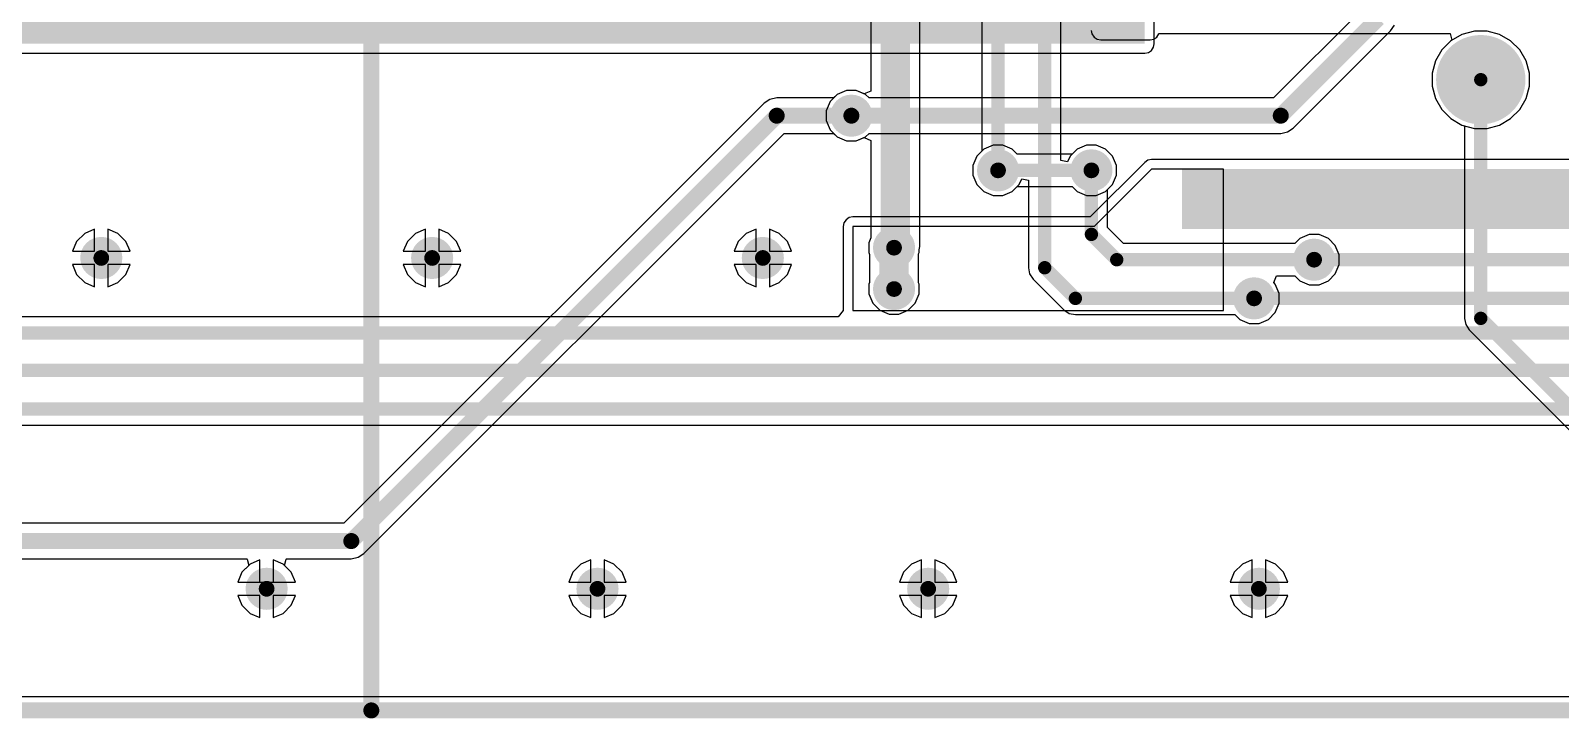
# Model space of a CAD drawing. Header units: millimetres. Extents: x -48 to 200, y -49 to 27.
# Drawn here: x 1.677 to 2.825, y -0.075 to 0.441 of the extents above; entities that cross this region are included whole.
import ezdxf

# ---------------------------------------------------------------- set-up
doc = ezdxf.new("R2010")
doc.units = ezdxf.units.MM
doc.header["$MEASUREMENT"] = 0
for name, color, linetype in [('BottomLayer', 5, 'Continuous'), ('BottomSolder', 6, 'Continuous'), ('Mechanical1', 6, 'Continuous'), ('Mechanical2', 216, 'Continuous'), ('MultiLayer', 9, 'Continuous'), ('PadHoleLayer', 156, 'Continuous'), ('TopLayer', 1, 'Continuous'), ('TopSolder', 216, 'Continuous'), ('ViaHoleLayer', 16, 'Continuous')]:
    doc.layers.add(name, color=color, linetype=linetype)

# ---------------------------------------------------------------- blocks, each defined once
blk = doc.blocks.new('HDR_1_9_F______R_A_B_18')
at = {"layer": 'BottomLayer'}
blk.add_hatch(color=5, dxfattribs=at).paths.add_polyline_path([(-0.0295, 0.0295), (0.0295, 0.0295), (0.0295, -0.0295), (-0.0295, -0.0295)])
h = blk.add_hatch(color=5, dxfattribs=at)
edge = h.paths.add_edge_path()
edge.add_arc((0.1, 0), 0.0295, 0, 360)
h = blk.add_hatch(color=5, dxfattribs=at)
edge = h.paths.add_edge_path()
edge.add_arc((0.2, 0), 0.0295, 0, 360)
h = blk.add_hatch(color=5, dxfattribs=at)
edge = h.paths.add_edge_path()
edge.add_arc((0.3, 0), 0.0295, 0, 360)
h = blk.add_hatch(color=5, dxfattribs=at)
edge = h.paths.add_edge_path()
edge.add_arc((0.4, 0), 0.0295, 0, 360)
h = blk.add_hatch(color=5, dxfattribs=at)
edge = h.paths.add_edge_path()
edge.add_arc((0.5, 0), 0.0295, 0, 360)
h = blk.add_hatch(color=5, dxfattribs=at)
edge = h.paths.add_edge_path()
edge.add_arc((0.6, 0), 0.0295, 0, 360)
h = blk.add_hatch(color=5, dxfattribs=at)
edge = h.paths.add_edge_path()
edge.add_arc((0.7, 0), 0.0295, 0, 360)
h = blk.add_hatch(color=5, dxfattribs=at)
edge = h.paths.add_edge_path()
edge.add_arc((0.8, 0), 0.0295, 0, 360)
at = {"layer": 'BottomSolder'}
blk.add_hatch(color=6, dxfattribs=at).paths.add_polyline_path([(-0.0335, 0.0335), (0.0335, 0.0335), (0.0335, -0.0335), (-0.0335, -0.0335)])
h = blk.add_hatch(color=6, dxfattribs=at)
edge = h.paths.add_edge_path()
edge.add_arc((0.1, 0), 0.0335, 0, 360)
h = blk.add_hatch(color=6, dxfattribs=at)
edge = h.paths.add_edge_path()
edge.add_arc((0.2, 0), 0.0335, 0, 360)
h = blk.add_hatch(color=6, dxfattribs=at)
edge = h.paths.add_edge_path()
edge.add_arc((0.3, 0), 0.0335, 0, 360)
h = blk.add_hatch(color=6, dxfattribs=at)
edge = h.paths.add_edge_path()
edge.add_arc((0.4, 0), 0.0335, 0, 360)
h = blk.add_hatch(color=6, dxfattribs=at)
edge = h.paths.add_edge_path()
edge.add_arc((0.5, 0), 0.0335, 0, 360)
h = blk.add_hatch(color=6, dxfattribs=at)
edge = h.paths.add_edge_path()
edge.add_arc((0.6, 0), 0.0335, 0, 360)
h = blk.add_hatch(color=6, dxfattribs=at)
edge = h.paths.add_edge_path()
edge.add_arc((0.7, 0), 0.0335, 0, 360)
h = blk.add_hatch(color=6, dxfattribs=at)
edge = h.paths.add_edge_path()
edge.add_arc((0.8, 0), 0.0335, 0, 360)
at = {"layer": 'MultiLayer'}
blk.add_hatch(color=9, dxfattribs=at).paths.add_polyline_path([(-0.0295, 0.0295), (0.0295, 0.0295), (0.0295, -0.0295), (-0.0295, -0.0295)])
h = blk.add_hatch(color=9, dxfattribs=at)
edge = h.paths.add_edge_path()
edge.add_arc((0.1, 0), 0.0295, 0, 360)
h = blk.add_hatch(color=9, dxfattribs=at)
edge = h.paths.add_edge_path()
edge.add_arc((0.2, 0), 0.0295, 0, 360)
h = blk.add_hatch(color=9, dxfattribs=at)
edge = h.paths.add_edge_path()
edge.add_arc((0.3, 0), 0.0295, 0, 360)
h = blk.add_hatch(color=9, dxfattribs=at)
edge = h.paths.add_edge_path()
edge.add_arc((0.4, 0), 0.0295, 0, 360)
h = blk.add_hatch(color=9, dxfattribs=at)
edge = h.paths.add_edge_path()
edge.add_arc((0.5, 0), 0.0295, 0, 360)
h = blk.add_hatch(color=9, dxfattribs=at)
edge = h.paths.add_edge_path()
edge.add_arc((0.6, 0), 0.0295, 0, 360)
h = blk.add_hatch(color=9, dxfattribs=at)
edge = h.paths.add_edge_path()
edge.add_arc((0.7, 0), 0.0295, 0, 360)
h = blk.add_hatch(color=9, dxfattribs=at)
edge = h.paths.add_edge_path()
edge.add_arc((0.8, 0), 0.0295, 0, 360)
at = {"layer": 'PadHoleLayer'}
h = blk.add_hatch(color=156, dxfattribs=at)
edge = h.paths.add_edge_path()
edge.add_arc((0, 0), 0.0177, 0, 360)
h = blk.add_hatch(color=156, dxfattribs=at)
edge = h.paths.add_edge_path()
edge.add_arc((0.1, 0), 0.0177, 0, 360)
h = blk.add_hatch(color=156, dxfattribs=at)
edge = h.paths.add_edge_path()
edge.add_arc((0.2, 0), 0.0177, 0, 360)
h = blk.add_hatch(color=156, dxfattribs=at)
edge = h.paths.add_edge_path()
edge.add_arc((0.3, 0), 0.0177, 0, 360)
h = blk.add_hatch(color=156, dxfattribs=at)
edge = h.paths.add_edge_path()
edge.add_arc((0.4, 0), 0.0177, 0, 360)
h = blk.add_hatch(color=156, dxfattribs=at)
edge = h.paths.add_edge_path()
edge.add_arc((0.5, 0), 0.0177, 0, 360)
h = blk.add_hatch(color=156, dxfattribs=at)
edge = h.paths.add_edge_path()
edge.add_arc((0.6, 0), 0.0177, 0, 360)
h = blk.add_hatch(color=156, dxfattribs=at)
edge = h.paths.add_edge_path()
edge.add_arc((0.7, 0), 0.0177, 0, 360)
h = blk.add_hatch(color=156, dxfattribs=at)
edge = h.paths.add_edge_path()
edge.add_arc((0.8, 0), 0.0177, 0, 360)
at = {"layer": 'TopLayer'}
blk.add_hatch(color=1, dxfattribs=at).paths.add_polyline_path([(-0.0295, 0.0295), (0.0295, 0.0295), (0.0295, -0.0295), (-0.0295, -0.0295)])
h = blk.add_hatch(color=1, dxfattribs=at)
edge = h.paths.add_edge_path()
edge.add_arc((0.1, 0), 0.0295, 0, 360)
h = blk.add_hatch(color=1, dxfattribs=at)
edge = h.paths.add_edge_path()
edge.add_arc((0.2, 0), 0.0295, 0, 360)
h = blk.add_hatch(color=1, dxfattribs=at)
edge = h.paths.add_edge_path()
edge.add_arc((0.3, 0), 0.0295, 0, 360)
h = blk.add_hatch(color=1, dxfattribs=at)
edge = h.paths.add_edge_path()
edge.add_arc((0.4, 0), 0.0295, 0, 360)
h = blk.add_hatch(color=1, dxfattribs=at)
edge = h.paths.add_edge_path()
edge.add_arc((0.5, 0), 0.0295, 0, 360)
h = blk.add_hatch(color=1, dxfattribs=at)
edge = h.paths.add_edge_path()
edge.add_arc((0.6, 0), 0.0295, 0, 360)
h = blk.add_hatch(color=1, dxfattribs=at)
edge = h.paths.add_edge_path()
edge.add_arc((0.7, 0), 0.0295, 0, 360)
h = blk.add_hatch(color=1, dxfattribs=at)
edge = h.paths.add_edge_path()
edge.add_arc((0.8, 0), 0.0295, 0, 360)
at = {"layer": 'TopSolder'}
blk.add_hatch(color=216, dxfattribs=at).paths.add_polyline_path([(-0.0335, 0.0335), (0.0335, 0.0335), (0.0335, -0.0335), (-0.0335, -0.0335)])
h = blk.add_hatch(color=216, dxfattribs=at)
edge = h.paths.add_edge_path()
edge.add_arc((0.1, 0), 0.0335, 0, 360)
h = blk.add_hatch(color=216, dxfattribs=at)
edge = h.paths.add_edge_path()
edge.add_arc((0.2, 0), 0.0335, 0, 360)
h = blk.add_hatch(color=216, dxfattribs=at)
edge = h.paths.add_edge_path()
edge.add_arc((0.3, 0), 0.0335, 0, 360)
h = blk.add_hatch(color=216, dxfattribs=at)
edge = h.paths.add_edge_path()
edge.add_arc((0.4, 0), 0.0335, 0, 360)
h = blk.add_hatch(color=216, dxfattribs=at)
edge = h.paths.add_edge_path()
edge.add_arc((0.5, 0), 0.0335, 0, 360)
h = blk.add_hatch(color=216, dxfattribs=at)
edge = h.paths.add_edge_path()
edge.add_arc((0.6, 0), 0.0335, 0, 360)
h = blk.add_hatch(color=216, dxfattribs=at)
edge = h.paths.add_edge_path()
edge.add_arc((0.7, 0), 0.0335, 0, 360)
h = blk.add_hatch(color=216, dxfattribs=at)
edge = h.paths.add_edge_path()
edge.add_arc((0.8, 0), 0.0335, 0, 360)

msp = doc.modelspace()

# ---------------------------------------------------------------- hatches: boundary and pattern name
at = {"layer": 'BottomLayer'}
h = msp.add_hatch(color=5, dxfattribs=at)
edge = h.paths.add_edge_path()
edge.add_arc((2.293, 0.377), 0.0118, 0, 360)
h = msp.add_hatch(color=5, dxfattribs=at)
edge = h.paths.add_edge_path()
edge.add_arc((2.403, 0.336), 0.0118, 0, 360)
h = msp.add_hatch(color=5, dxfattribs=at)
edge = h.paths.add_edge_path()
edge.add_arc((2.473, 0.336), 0.0118, 0, 360)
h = msp.add_hatch(color=5, dxfattribs=at)
edge = h.paths.add_edge_path()
edge.add_arc((2.325, 0.278), 0.0118, 0, 360)
h = msp.add_hatch(color=5, dxfattribs=at)
edge = h.paths.add_edge_path()
edge.add_arc((1.7305, 0.2703), 0.0118, 0, 360)
h = msp.add_hatch(color=5, dxfattribs=at)
edge = h.paths.add_edge_path()
edge.add_arc((1.9786, 0.2703), 0.0118, 0, 360)
h = msp.add_hatch(color=5, dxfattribs=at)
edge = h.paths.add_edge_path()
edge.add_arc((2.2266, 0.2703), 0.0118, 0, 360)
h = msp.add_hatch(color=5, dxfattribs=at)
edge = h.paths.add_edge_path()
edge.add_arc((2.64, 0.269), 0.0118, 0, 360)
h = msp.add_hatch(color=5, dxfattribs=at)
edge = h.paths.add_edge_path()
edge.add_arc((2.325, 0.247), 0.0118, 0, 360)
h = msp.add_hatch(color=5, dxfattribs=at)
edge = h.paths.add_edge_path()
edge.add_arc((2.595, 0.24), 0.0118, 0, 360)
h = msp.add_hatch(color=5, dxfattribs=at)
edge = h.paths.add_edge_path()
edge.add_arc((1.8545, 0.0222), 0.0118, 0, 360)
h = msp.add_hatch(color=5, dxfattribs=at)
edge = h.paths.add_edge_path()
edge.add_arc((2.1026, 0.0222), 0.0118, 0, 360)
h = msp.add_hatch(color=5, dxfattribs=at)
edge = h.paths.add_edge_path()
edge.add_arc((2.3506, 0.0222), 0.0118, 0, 360)
h = msp.add_hatch(color=5, dxfattribs=at)
edge = h.paths.add_edge_path()
edge.add_arc((2.5986, 0.0222), 0.0118, 0, 360)
at = {"layer": 'BottomSolder'}
h = msp.add_hatch(color=6, dxfattribs=at)
edge = h.paths.add_edge_path()
edge.add_arc((2.293, 0.377), 0.0158, 0, 360)
h = msp.add_hatch(color=6, dxfattribs=at)
edge = h.paths.add_edge_path()
edge.add_arc((2.403, 0.336), 0.0158, 0, 360)
h = msp.add_hatch(color=6, dxfattribs=at)
edge = h.paths.add_edge_path()
edge.add_arc((2.473, 0.336), 0.0158, 0, 360)
h = msp.add_hatch(color=6, dxfattribs=at)
edge = h.paths.add_edge_path()
edge.add_arc((2.325, 0.278), 0.0158, 0, 360)
h = msp.add_hatch(color=6, dxfattribs=at)
edge = h.paths.add_edge_path()
edge.add_arc((1.7305, 0.2703), 0.0158, 0, 360)
h = msp.add_hatch(color=6, dxfattribs=at)
edge = h.paths.add_edge_path()
edge.add_arc((1.9786, 0.2703), 0.0158, 0, 360)
h = msp.add_hatch(color=6, dxfattribs=at)
edge = h.paths.add_edge_path()
edge.add_arc((2.2266, 0.2703), 0.0158, 0, 360)
h = msp.add_hatch(color=6, dxfattribs=at)
edge = h.paths.add_edge_path()
edge.add_arc((2.64, 0.269), 0.0158, 0, 360)
h = msp.add_hatch(color=6, dxfattribs=at)
edge = h.paths.add_edge_path()
edge.add_arc((2.325, 0.247), 0.0158, 0, 360)
h = msp.add_hatch(color=6, dxfattribs=at)
edge = h.paths.add_edge_path()
edge.add_arc((2.595, 0.24), 0.0158, 0, 360)
h = msp.add_hatch(color=6, dxfattribs=at)
edge = h.paths.add_edge_path()
edge.add_arc((1.8545, 0.0222), 0.0158, 0, 360)
h = msp.add_hatch(color=6, dxfattribs=at)
edge = h.paths.add_edge_path()
edge.add_arc((2.1026, 0.0222), 0.0158, 0, 360)
h = msp.add_hatch(color=6, dxfattribs=at)
edge = h.paths.add_edge_path()
edge.add_arc((2.3506, 0.0222), 0.0158, 0, 360)
h = msp.add_hatch(color=6, dxfattribs=at)
edge = h.paths.add_edge_path()
edge.add_arc((2.5986, 0.0222), 0.0158, 0, 360)
at = {"layer": 'TopLayer'}
for points in [[(2.513, 0.477), (1.539, 0.477), (1.539, 0.431), (2.513, 0.431)], [(2.541, 0.292), (3.693, 0.292), (3.693, 0.337), (2.541, 0.337)]]:
    msp.add_hatch(color=1, dxfattribs=at).paths.add_polyline_path(points)
h = msp.add_hatch(color=1, dxfattribs=at)
edge = h.paths.add_edge_path()
edge.add_arc((2.293, 0.377), 0.0118, 0, 360)
h = msp.add_hatch(color=1, dxfattribs=at)
edge = h.paths.add_edge_path()
edge.add_arc((2.403, 0.336), 0.0118, 0, 360)
h = msp.add_hatch(color=1, dxfattribs=at)
edge = h.paths.add_edge_path()
edge.add_arc((2.473, 0.336), 0.0118, 0, 360)
h = msp.add_hatch(color=1, dxfattribs=at)
edge = h.paths.add_edge_path()
edge.add_arc((2.325, 0.278), 0.0118, 0, 360)
h = msp.add_hatch(color=1, dxfattribs=at)
edge = h.paths.add_edge_path()
edge.add_arc((1.7305, 0.2703), 0.0118, 0, 360)
h = msp.add_hatch(color=1, dxfattribs=at)
edge = h.paths.add_edge_path()
edge.add_arc((1.9786, 0.2703), 0.0118, 0, 360)
h = msp.add_hatch(color=1, dxfattribs=at)
edge = h.paths.add_edge_path()
edge.add_arc((2.2266, 0.2703), 0.0118, 0, 360)
h = msp.add_hatch(color=1, dxfattribs=at)
edge = h.paths.add_edge_path()
edge.add_arc((2.64, 0.269), 0.0118, 0, 360)
h = msp.add_hatch(color=1, dxfattribs=at)
edge = h.paths.add_edge_path()
edge.add_arc((2.325, 0.247), 0.0118, 0, 360)
h = msp.add_hatch(color=1, dxfattribs=at)
edge = h.paths.add_edge_path()
edge.add_arc((2.595, 0.24), 0.0118, 0, 360)
h = msp.add_hatch(color=1, dxfattribs=at)
edge = h.paths.add_edge_path()
edge.add_arc((1.8545, 0.0222), 0.0118, 0, 360)
h = msp.add_hatch(color=1, dxfattribs=at)
edge = h.paths.add_edge_path()
edge.add_arc((2.1026, 0.0222), 0.0118, 0, 360)
h = msp.add_hatch(color=1, dxfattribs=at)
edge = h.paths.add_edge_path()
edge.add_arc((2.3506, 0.0222), 0.0118, 0, 360)
h = msp.add_hatch(color=1, dxfattribs=at)
edge = h.paths.add_edge_path()
edge.add_arc((2.5986, 0.0222), 0.0118, 0, 360)
at = {"layer": 'TopSolder'}
h = msp.add_hatch(color=216, dxfattribs=at)
edge = h.paths.add_edge_path()
edge.add_arc((2.293, 0.377), 0.0158, 0, 360)
h = msp.add_hatch(color=216, dxfattribs=at)
edge = h.paths.add_edge_path()
edge.add_arc((2.403, 0.336), 0.0158, 0, 360)
h = msp.add_hatch(color=216, dxfattribs=at)
edge = h.paths.add_edge_path()
edge.add_arc((2.473, 0.336), 0.0158, 0, 360)
h = msp.add_hatch(color=216, dxfattribs=at)
edge = h.paths.add_edge_path()
edge.add_arc((2.325, 0.278), 0.0158, 0, 360)
h = msp.add_hatch(color=216, dxfattribs=at)
edge = h.paths.add_edge_path()
edge.add_arc((1.7305, 0.2703), 0.0158, 0, 360)
h = msp.add_hatch(color=216, dxfattribs=at)
edge = h.paths.add_edge_path()
edge.add_arc((1.9786, 0.2703), 0.0158, 0, 360)
h = msp.add_hatch(color=216, dxfattribs=at)
edge = h.paths.add_edge_path()
edge.add_arc((2.2266, 0.2703), 0.0158, 0, 360)
h = msp.add_hatch(color=216, dxfattribs=at)
edge = h.paths.add_edge_path()
edge.add_arc((2.64, 0.269), 0.0158, 0, 360)
h = msp.add_hatch(color=216, dxfattribs=at)
edge = h.paths.add_edge_path()
edge.add_arc((2.325, 0.247), 0.0158, 0, 360)
h = msp.add_hatch(color=216, dxfattribs=at)
edge = h.paths.add_edge_path()
edge.add_arc((2.595, 0.24), 0.0158, 0, 360)
h = msp.add_hatch(color=216, dxfattribs=at)
edge = h.paths.add_edge_path()
edge.add_arc((1.8545, 0.0222), 0.0158, 0, 360)
h = msp.add_hatch(color=216, dxfattribs=at)
edge = h.paths.add_edge_path()
edge.add_arc((2.1026, 0.0222), 0.0158, 0, 360)
h = msp.add_hatch(color=216, dxfattribs=at)
edge = h.paths.add_edge_path()
edge.add_arc((2.3506, 0.0222), 0.0158, 0, 360)
h = msp.add_hatch(color=216, dxfattribs=at)
edge = h.paths.add_edge_path()
edge.add_arc((2.5986, 0.0222), 0.0158, 0, 360)
at = {"layer": 'ViaHoleLayer'}
h = msp.add_hatch(color=16, dxfattribs=at)
edge = h.paths.add_edge_path()
edge.add_arc((2.293, 0.377), 0.00591, 0, 360)
h = msp.add_hatch(color=16, dxfattribs=at)
edge = h.paths.add_edge_path()
edge.add_arc((2.403, 0.336), 0.00591, 0, 360)
h = msp.add_hatch(color=16, dxfattribs=at)
edge = h.paths.add_edge_path()
edge.add_arc((2.473, 0.336), 0.00591, 0, 360)
h = msp.add_hatch(color=16, dxfattribs=at)
edge = h.paths.add_edge_path()
edge.add_arc((1.7305, 0.2703), 0.00591, 0, 360)
h = msp.add_hatch(color=16, dxfattribs=at)
edge = h.paths.add_edge_path()
edge.add_arc((1.9786, 0.2703), 0.00591, 0, 360)
h = msp.add_hatch(color=16, dxfattribs=at)
edge = h.paths.add_edge_path()
edge.add_arc((2.2266, 0.2703), 0.00591, 0, 360)
h = msp.add_hatch(color=16, dxfattribs=at)
edge = h.paths.add_edge_path()
edge.add_arc((2.325, 0.278), 0.00591, 0, 360)
h = msp.add_hatch(color=16, dxfattribs=at)
edge = h.paths.add_edge_path()
edge.add_arc((2.64, 0.269), 0.00591, 0, 360)
h = msp.add_hatch(color=16, dxfattribs=at)
edge = h.paths.add_edge_path()
edge.add_arc((2.325, 0.247), 0.00591, 0, 360)
h = msp.add_hatch(color=16, dxfattribs=at)
edge = h.paths.add_edge_path()
edge.add_arc((2.595, 0.24), 0.00591, 0, 360)
h = msp.add_hatch(color=16, dxfattribs=at)
edge = h.paths.add_edge_path()
edge.add_arc((1.8545, 0.0222), 0.00591, 0, 360)
h = msp.add_hatch(color=16, dxfattribs=at)
edge = h.paths.add_edge_path()
edge.add_arc((2.1026, 0.0222), 0.00591, 0, 360)
h = msp.add_hatch(color=16, dxfattribs=at)
edge = h.paths.add_edge_path()
edge.add_arc((2.3506, 0.0222), 0.00591, 0, 360)
h = msp.add_hatch(color=16, dxfattribs=at)
edge = h.paths.add_edge_path()
edge.add_arc((2.5986, 0.0222), 0.00591, 0, 360)

# ---------------------------------------------------------------- linework, layer by layer
at = {"layer": 'BottomLayer'}
for p, q in [((2.4502, 0.3433), (2.4502, 1.0241)), ((2.3908, 0.9976), (2.3908, 0.3504)), ((2.3076, 0.7511), (2.3076, 0.3955)), ((2.3444, 0.279), (2.3444, 0.7511)), ((2.4729, 0.441), (2.4734, 0.4383)), ((2.4734, 0.4383), (2.475, 0.436)), ((2.475, 0.436), (2.4773, 0.4344)), ((2.5197, 0.4344), (2.522, 0.436)), ((2.522, 0.436), (2.5236, 0.4383)), ((2.5236, 0.4383), (2.5237, 0.4386)), ((2.5237, 0.4386), (2.742, 0.4386)), ((2.742, 0.4386), (2.7433, 0.4336)), ((2.4773, 0.4344), (2.48, 0.4339)), ((2.48, 0.4339), (2.517, 0.4339)), ((2.517, 0.4339), (2.5197, 0.4344)), ((2.7358, 0.4264), (2.731, 0.4181)), ((2.7426, 0.4332), (2.7358, 0.4264)), ((2.7433, 0.4336), (2.7426, 0.4332)), ((2.731, 0.4181), (2.7285, 0.4088)), ((2.7285, 0.4088), (2.7285, 0.3992)), ((2.237, 0.3903), (2.2319, 0.3892)), ((2.2797, 0.3903), (2.237, 0.3903)), ((2.2823, 0.3929), (2.2797, 0.3903)), ((2.2893, 0.3958), (2.2823, 0.3929)), ((2.2967, 0.3958), (2.2893, 0.3958)), ((2.3026, 0.3934), (2.2967, 0.3958)), ((2.3076, 0.3955), (2.3026, 0.3934)), ((2.7285, 0.3992), (2.731, 0.3899)), ((2.2276, 0.3864), (1.9125, 0.0713)), ((2.2319, 0.3892), (2.2276, 0.3864)), ((2.731, 0.3899), (2.7358, 0.3816)), ((2.7358, 0.3816), (2.7426, 0.3748)), ((2.7426, 0.3748), (2.7509, 0.37)), ((2.7509, 0.37), (2.7528, 0.3695)), ((2.7528, 0.3695), (2.7528, 0.225)), ((1.9274, 0.0486), (2.2425, 0.3637)), ((2.2425, 0.3637), (2.2797, 0.3637)), ((2.2797, 0.3637), (2.2823, 0.3611)), ((2.2823, 0.3611), (2.2893, 0.3582)), ((2.2893, 0.3582), (2.2967, 0.3582)), ((2.2967, 0.3582), (2.3026, 0.3606)), ((2.3026, 0.3606), (2.3076, 0.3585)), ((2.3076, 0.3585), (2.3076, 0.2853)), ((2.3871, 0.3467), (2.3842, 0.3397)), ((2.3908, 0.3504), (2.3871, 0.3467)), ((2.4571, 0.3467), (2.4552, 0.3423)), ((2.4623, 0.3519), (2.4571, 0.3467)), ((2.4693, 0.3548), (2.4623, 0.3519)), ((2.4767, 0.3548), (2.4693, 0.3548)), ((2.4837, 0.3519), (2.4767, 0.3548)), ((2.4889, 0.3467), (2.4837, 0.3519)), ((2.4918, 0.3397), (2.4889, 0.3467)), ((2.3842, 0.3397), (2.3842, 0.3323)), ((2.4552, 0.3423), (2.4502, 0.3433)), ((2.4918, 0.3323), (2.4918, 0.3397)), ((2.3842, 0.3323), (2.3871, 0.3253)), ((2.3871, 0.3253), (2.3923, 0.3201)), ((2.4137, 0.3201), (2.4189, 0.3253)), ((2.4189, 0.3253), (2.4208, 0.3297)), ((2.4208, 0.3297), (2.4258, 0.3287)), ((2.4258, 0.3287), (2.4258, 0.263)), ((2.4852, 0.3216), (2.4889, 0.3253)), ((2.4852, 0.2931), (2.4852, 0.3216)), ((2.4889, 0.3253), (2.4918, 0.3323)), ((2.3923, 0.3201), (2.3993, 0.3172)), ((2.3993, 0.3172), (2.4067, 0.3172)), ((2.4067, 0.3172), (2.4137, 0.3201)), ((1.7182, 0.2887), (1.712, 0.2826)), ((1.7255, 0.2918), (1.7182, 0.2887)), ((1.7255, 0.2753), (1.7255, 0.2918)), ((1.7429, 0.2887), (1.7355, 0.2918)), ((1.7355, 0.2918), (1.7355, 0.2753)), ((1.749, 0.2826), (1.7429, 0.2887)), ((1.9662, 0.2887), (1.9601, 0.2826)), ((1.9736, 0.2918), (1.9662, 0.2887)), ((1.9736, 0.2753), (1.9736, 0.2918)), ((1.9909, 0.2887), (1.9836, 0.2918)), ((1.9836, 0.2918), (1.9836, 0.2753)), ((1.997, 0.2826), (1.9909, 0.2887)), ((2.2142, 0.2887), (2.2081, 0.2826)), ((2.2216, 0.2918), (2.2142, 0.2887)), ((2.2216, 0.2753), (2.2216, 0.2918)), ((2.2389, 0.2887), (2.2316, 0.2918)), ((2.2316, 0.2918), (2.2316, 0.2753)), ((2.2451, 0.2826), (2.2389, 0.2887)), ((2.4971, 0.2812), (2.4852, 0.2931)), ((2.6363, 0.2878), (2.6293, 0.2849)), ((2.6437, 0.2878), (2.6363, 0.2878)), ((2.6507, 0.2849), (2.6437, 0.2878)), ((1.712, 0.2826), (1.709, 0.2753)), ((1.7521, 0.2753), (1.749, 0.2826)), ((1.9601, 0.2826), (1.957, 0.2753)), ((2.0001, 0.2753), (1.997, 0.2826)), ((2.2081, 0.2826), (2.205, 0.2753)), ((2.2481, 0.2753), (2.2451, 0.2826)), ((2.3076, 0.2853), (2.3062, 0.2817)), ((2.3062, 0.2817), (2.3062, 0.2743)), ((2.3438, 0.2763), (2.3444, 0.279)), ((2.3438, 0.2743), (2.3438, 0.2763)), ((2.6256, 0.2812), (2.4971, 0.2812)), ((2.6293, 0.2849), (2.6256, 0.2812)), ((2.6559, 0.2797), (2.6507, 0.2849)), ((2.6588, 0.2727), (2.6559, 0.2797)), ((1.709, 0.2753), (1.7255, 0.2753)), ((1.7255, 0.2653), (1.709, 0.2653)), ((1.709, 0.2653), (1.712, 0.2579)), ((1.7255, 0.2487), (1.7255, 0.2653)), ((1.7355, 0.2753), (1.7521, 0.2753)), ((1.7521, 0.2653), (1.7355, 0.2653)), ((1.7355, 0.2653), (1.7355, 0.2487)), ((1.749, 0.2579), (1.7521, 0.2653)), ((1.957, 0.2753), (1.9736, 0.2753)), ((1.9736, 0.2653), (1.957, 0.2653)), ((1.957, 0.2653), (1.9601, 0.2579)), ((1.9736, 0.2487), (1.9736, 0.2653)), ((1.9836, 0.2753), (2.0001, 0.2753)), ((2.0001, 0.2653), (1.9836, 0.2653)), ((1.9836, 0.2653), (1.9836, 0.2487)), ((1.997, 0.2579), (2.0001, 0.2653)), ((2.205, 0.2753), (2.2216, 0.2753)), ((2.2216, 0.2653), (2.205, 0.2653)), ((2.205, 0.2653), (2.2081, 0.2579)), ((2.2216, 0.2487), (2.2216, 0.2653)), ((2.2316, 0.2753), (2.2481, 0.2753)), ((2.2481, 0.2653), (2.2316, 0.2653)), ((2.2316, 0.2653), (2.2316, 0.2487)), ((2.2451, 0.2579), (2.2481, 0.2653)), ((2.3062, 0.2743), (2.3067, 0.273)), ((2.3067, 0.273), (2.3067, 0.252)), ((2.3434, 0.2733), (2.3438, 0.2743)), ((2.3434, 0.2517), (2.3434, 0.2733)), ((2.6559, 0.2583), (2.6588, 0.2653)), ((2.6588, 0.2653), (2.6588, 0.2727)), ((1.712, 0.2579), (1.7182, 0.2518)), ((1.7429, 0.2518), (1.749, 0.2579)), ((1.9601, 0.2579), (1.9662, 0.2518)), ((1.9909, 0.2518), (1.997, 0.2579)), ((2.2081, 0.2579), (2.2142, 0.2518)), ((2.2389, 0.2518), (2.2451, 0.2579)), ((2.4258, 0.263), (2.4267, 0.2583)), ((2.4267, 0.2583), (2.4293, 0.2543)), ((2.4293, 0.2543), (2.4523, 0.2313)), ((2.6098, 0.2518), (2.6119, 0.2568)), ((2.6119, 0.2568), (2.6256, 0.2568)), ((2.6256, 0.2568), (2.6293, 0.2531)), ((2.6293, 0.2531), (2.6363, 0.2502)), ((2.6437, 0.2502), (2.6507, 0.2531)), ((2.6507, 0.2531), (2.6559, 0.2583)), ((1.7182, 0.2518), (1.7255, 0.2487)), ((1.7355, 0.2487), (1.7429, 0.2518)), ((1.9662, 0.2518), (1.9736, 0.2487)), ((1.9836, 0.2487), (1.9909, 0.2518)), ((2.2142, 0.2518), (2.2216, 0.2487)), ((2.2316, 0.2487), (2.2389, 0.2518)), ((2.3067, 0.252), (2.3062, 0.2507)), ((2.3062, 0.2507), (2.3062, 0.2433)), ((2.3062, 0.2433), (2.3091, 0.2363)), ((2.3409, 0.2363), (2.3438, 0.2433)), ((2.3438, 0.2507), (2.3434, 0.2517)), ((2.3438, 0.2433), (2.3438, 0.2507)), ((2.6109, 0.2507), (2.6098, 0.2518)), ((2.6138, 0.2437), (2.6109, 0.2507)), ((2.6138, 0.2363), (2.6138, 0.2437)), ((2.6363, 0.2502), (2.6437, 0.2502)), ((2.3091, 0.2363), (2.3143, 0.2311)), ((2.3143, 0.2311), (2.3213, 0.2282)), ((2.3287, 0.2282), (2.3357, 0.2311)), ((2.3357, 0.2311), (2.3409, 0.2363)), ((2.4523, 0.2313), (2.4563, 0.2287)), ((2.6109, 0.2293), (2.6138, 0.2363)), ((2.3213, 0.2282), (2.3287, 0.2282)), ((2.4563, 0.2287), (2.461, 0.2278)), ((2.461, 0.2278), (2.5806, 0.2278)), ((2.5806, 0.2278), (2.5843, 0.2241)), ((2.5843, 0.2241), (2.5913, 0.2212)), ((2.5913, 0.2212), (2.5987, 0.2212)), ((2.5987, 0.2212), (2.6057, 0.2241)), ((2.6057, 0.2241), (2.6109, 0.2293)), ((2.7528, 0.225), (2.7537, 0.2203)), ((2.7537, 0.2203), (2.7563, 0.2163)), ((2.7563, 0.2163), (2.8927, 0.08)), ((1.9125, 0.0713), (0.563, 0.0713)), ((1.9231, 0.0458), (1.9274, 0.0486)), ((1.6214, 0.0447), (1.8397, 0.0447)), ((1.836, 0.0346), (1.833, 0.0272)), ((1.8412, 0.0397), (1.836, 0.0346)), ((1.8397, 0.0447), (1.84, 0.0443)), ((1.84, 0.0443), (1.8412, 0.0397)), ((1.8679, 0.0397), (1.8691, 0.0443)), ((1.873, 0.0346), (1.8679, 0.0397)), ((1.8691, 0.0443), (1.8694, 0.0447)), ((1.8694, 0.0447), (1.918, 0.0447)), ((1.8761, 0.0272), (1.873, 0.0346)), ((1.918, 0.0447), (1.9231, 0.0458)), ((2.0841, 0.0346), (2.081, 0.0272)), ((2.0902, 0.0407), (2.0841, 0.0346)), ((2.0976, 0.0438), (2.0902, 0.0407)), ((2.0976, 0.0272), (2.0976, 0.0438)), ((2.1149, 0.0407), (2.1076, 0.0438)), ((2.1076, 0.0438), (2.1076, 0.0272)), ((2.1211, 0.0346), (2.1149, 0.0407)), ((2.1241, 0.0272), (2.1211, 0.0346)), ((2.3321, 0.0346), (2.3291, 0.0272)), ((2.3382, 0.0407), (2.3321, 0.0346)), ((2.3456, 0.0438), (2.3382, 0.0407)), ((2.3456, 0.0272), (2.3456, 0.0438)), ((2.363, 0.0407), (2.3556, 0.0438)), ((2.3556, 0.0438), (2.3556, 0.0272)), ((2.3691, 0.0346), (2.363, 0.0407)), ((2.3721, 0.0272), (2.3691, 0.0346)), ((2.5801, 0.0346), (2.5771, 0.0272)), ((2.5863, 0.0407), (2.5801, 0.0346)), ((2.5936, 0.0438), (2.5863, 0.0407)), ((2.5936, 0.0272), (2.5936, 0.0438)), ((2.611, 0.0407), (2.6036, 0.0438)), ((2.6036, 0.0438), (2.6036, 0.0272)), ((2.6171, 0.0346), (2.611, 0.0407)), ((2.6202, 0.0272), (2.6171, 0.0346)), ((1.833, 0.0272), (1.8761, 0.0272)), ((2.081, 0.0272), (2.0976, 0.0272)), ((2.1076, 0.0272), (2.1241, 0.0272)), ((2.3291, 0.0272), (2.3456, 0.0272)), ((2.3556, 0.0272), (2.3721, 0.0272)), ((2.5771, 0.0272), (2.5936, 0.0272)), ((2.6036, 0.0272), (2.6202, 0.0272)), ((1.8495, 0.0172), (1.833, 0.0172)), ((1.833, 0.0172), (1.836, 0.0099)), ((1.8495, 0.0007), (1.8495, 0.0172)), ((1.8761, 0.0172), (1.8595, 0.0172)), ((1.8595, 0.0172), (1.8595, 0.0007)), ((1.873, 0.0099), (1.8761, 0.0172)), ((2.0976, 0.0172), (2.081, 0.0172)), ((2.081, 0.0172), (2.0841, 0.0099)), ((2.0976, 0.0007), (2.0976, 0.0172)), ((2.1241, 0.0172), (2.1076, 0.0172)), ((2.1076, 0.0172), (2.1076, 0.0007)), ((2.1211, 0.0099), (2.1241, 0.0172)), ((2.3456, 0.0172), (2.3291, 0.0172)), ((2.3291, 0.0172), (2.3321, 0.0099)), ((2.3456, 0.0007), (2.3456, 0.0172)), ((2.3721, 0.0172), (2.3556, 0.0172)), ((2.3556, 0.0172), (2.3556, 0.0007)), ((2.3691, 0.0099), (2.3721, 0.0172)), ((2.5936, 0.0172), (2.5771, 0.0172)), ((2.5771, 0.0172), (2.5801, 0.0099)), ((2.5936, 0.0007), (2.5936, 0.0172)), ((2.6202, 0.0172), (2.6036, 0.0172)), ((2.6036, 0.0172), (2.6036, 0.0007)), ((2.6171, 0.0099), (2.6202, 0.0172)), ((1.836, 0.0099), (1.8422, 0.0037)), ((1.8422, 0.0037), (1.8495, 0.0007)), ((1.8595, 0.0007), (1.8669, 0.0037)), ((1.8669, 0.0037), (1.873, 0.0099)), ((2.0841, 0.0099), (2.0902, 0.0037)), ((2.0902, 0.0037), (2.0976, 0.0007)), ((2.1076, 0.0007), (2.1149, 0.0037)), ((2.1149, 0.0037), (2.1211, 0.0099)), ((2.3321, 0.0099), (2.3382, 0.0037)), ((2.3382, 0.0037), (2.3456, 0.0007)), ((2.3556, 0.0007), (2.363, 0.0037)), ((2.363, 0.0037), (2.3691, 0.0099)), ((2.5801, 0.0099), (2.5863, 0.0037)), ((2.5863, 0.0037), (2.5936, 0.0007)), ((2.6036, 0.0007), (2.611, 0.0037)), ((2.611, 0.0037), (2.6171, 0.0099)), ((3.9228, -0.0588), (-0.0568, -0.0588))]:
    msp.add_line(p, q, dxfattribs=at)
for points, const_width in [([(2.438, 0.263), (2.438, 1.038)], 0.01), ([(2.403, 0.336), (2.403, 1.012)], 0.01), ([(2.326, 0.279), (2.326, 0.756)], 0.022), ([(2.765, 0.225), (2.765, 0.404)], 0.01), ([(1.918, 0.058), (2.237, 0.377)], 0.012), ([(2.237, 0.377), (2.293, 0.377)], 0.012), ([(2.473, 0.288), (2.473, 0.336)], 0.01), ([(2.325, 0.247), (2.325, 0.278)], 0.022), ([(2.473, 0.288), (2.492, 0.269)], 0.01), ([(2.438, 0.263), (2.461, 0.24)], 0.01), ([(2.492, 0.269), (2.64, 0.269)], 0.01), ([(2.461, 0.24), (2.595, 0.24)], 0.01), ([(2.765, 0.225), (2.9014, 0.0886)], 0.01), ([(0.536, 0.058), (1.918, 0.058)], 0.012)]:
    msp.add_lwpolyline(points, dxfattribs=dict(at, const_width=const_width))
for points, const_width in [([(2.7625, 0.404, 1), (2.7675, 0.404, 1)], 0.005), ([(2.234, 0.377, 1), (2.24, 0.377, 1)], 0.006), ([(2.234, 0.377, 1), (2.24, 0.377, 1)], 0.006), ([(2.29, 0.377, 1), (2.296, 0.377, 1)], 0.006), ([(2.4005, 0.336, 1), (2.4055, 0.336, 1)], 0.005), ([(2.4705, 0.336, 1), (2.4755, 0.336, 1)], 0.005), ([(2.3195, 0.278, 1), (2.3305, 0.278, 1)], 0.011), ([(2.3205, 0.279, 1), (2.3315, 0.279, 1)], 0.011), ([(2.4705, 0.288, 1), (2.4755, 0.288, 1)], 0.005), ([(2.4705, 0.288, 1), (2.4755, 0.288, 1)], 0.005), ([(2.4355, 0.263, 1), (2.4405, 0.263, 1)], 0.005), ([(2.4355, 0.263, 1), (2.4405, 0.263, 1)], 0.005), ([(2.4895, 0.269, 1), (2.4945, 0.269, 1)], 0.005), ([(2.4895, 0.269, 1), (2.4945, 0.269, 1)], 0.005), ([(2.6375, 0.269, 1), (2.6425, 0.269, 1)], 0.005), ([(2.3195, 0.247, 1), (2.3305, 0.247, 1)], 0.011), ([(2.4585, 0.24, 1), (2.4635, 0.24, 1)], 0.005), ([(2.4585, 0.24, 1), (2.4635, 0.24, 1)], 0.005), ([(2.5925, 0.24, 1), (2.5975, 0.24, 1)], 0.005), ([(2.7625, 0.225, 1), (2.7675, 0.225, 1)], 0.005), ([(2.7625, 0.225, 1), (2.7675, 0.225, 1)], 0.005), ([(1.915, 0.058, 1), (1.921, 0.058, 1)], 0.006), ([(1.915, 0.058, 1), (1.921, 0.058, 1)], 0.006)]:
    msp.add_lwpolyline(points, format="xyb", close=True, dxfattribs=dict(at, const_width=const_width))
at = {"layer": 'Mechanical1', "const_width": 0.012}
msp.add_lwpolyline([(1.933, -0.069), (1.933, 1.931)], dxfattribs=at)
at = {"layer": 'Mechanical1', "const_width": 0.006}
msp.add_lwpolyline([(1.93, -0.069, 1), (1.936, -0.069, 1)], format="xyb", close=True, dxfattribs=at)
at = {"layer": 'Mechanical2', "const_width": 0.012}
msp.add_lwpolyline([(-0.067, -0.069), (3.933, -0.069)], dxfattribs=at)
at = {"layer": 'TopLayer'}
for p, q in [((2.5201, 0.431), (2.5201, 0.477)), ((2.6747, 0.4555), (2.6095, 0.3903)), ((2.6244, 0.3676), (2.6974, 0.4406)), ((2.6974, 0.4406), (2.7002, 0.4449)), ((2.7509, 0.438), (2.7426, 0.4332)), ((2.7602, 0.4405), (2.7509, 0.438)), ((2.7698, 0.4405), (2.7602, 0.4405)), ((2.7791, 0.438), (2.7698, 0.4405)), ((2.7874, 0.4332), (2.7791, 0.438)), ((2.5157, 0.4244), (2.518, 0.426)), ((2.518, 0.426), (2.5196, 0.4283)), ((2.5196, 0.4283), (2.5201, 0.431)), ((2.7358, 0.4264), (2.731, 0.4181)), ((2.7426, 0.4332), (2.7358, 0.4264)), ((2.7942, 0.4264), (2.7874, 0.4332)), ((2.799, 0.4181), (2.7942, 0.4264)), ((1.539, 0.4239), (2.513, 0.4239)), ((2.513, 0.4239), (2.5157, 0.4244)), ((2.731, 0.4181), (2.7285, 0.4088)), ((2.8015, 0.4088), (2.799, 0.4181)), ((2.7285, 0.4088), (2.7285, 0.3992)), ((2.8015, 0.3992), (2.8015, 0.4088)), ((2.2823, 0.3929), (2.2771, 0.3877)), ((2.2893, 0.3958), (2.2823, 0.3929)), ((2.2967, 0.3958), (2.2893, 0.3958)), ((2.3037, 0.3929), (2.2967, 0.3958)), ((2.3063, 0.3903), (2.3037, 0.3929)), ((2.6095, 0.3903), (2.3063, 0.3903)), ((2.7285, 0.3992), (2.731, 0.3899)), ((2.799, 0.3899), (2.8015, 0.3992)), ((2.2771, 0.3877), (2.2742, 0.3807)), ((2.2742, 0.3807), (2.2742, 0.3733)), ((2.731, 0.3899), (2.7358, 0.3816)), ((2.7358, 0.3816), (2.7426, 0.3748)), ((2.7874, 0.3748), (2.7942, 0.3816)), ((2.7942, 0.3816), (2.799, 0.3899)), ((2.2742, 0.3733), (2.2771, 0.3663)), ((2.6201, 0.3648), (2.6244, 0.3676)), ((2.7426, 0.3748), (2.7509, 0.37)), ((2.7509, 0.37), (2.7602, 0.3675)), ((2.7602, 0.3675), (2.7698, 0.3675)), ((2.7698, 0.3675), (2.7791, 0.37)), ((2.7791, 0.37), (2.7874, 0.3748)), ((2.2771, 0.3663), (2.2823, 0.3611)), ((2.2823, 0.3611), (2.2893, 0.3582)), ((2.2893, 0.3582), (2.2967, 0.3582)), ((2.2967, 0.3582), (2.3037, 0.3611)), ((2.3037, 0.3611), (2.3063, 0.3637)), ((2.3063, 0.3637), (2.615, 0.3637)), ((2.615, 0.3637), (2.6201, 0.3648)), ((2.3871, 0.3467), (2.3842, 0.3397)), ((2.3923, 0.3519), (2.3871, 0.3467)), ((2.3993, 0.3548), (2.3923, 0.3519)), ((2.4067, 0.3548), (2.3993, 0.3548)), ((2.4137, 0.3519), (2.4067, 0.3548)), ((2.4174, 0.3482), (2.4137, 0.3519)), ((2.4586, 0.3482), (2.4174, 0.3482)), ((2.4623, 0.3519), (2.4586, 0.3482)), ((2.4693, 0.3548), (2.4623, 0.3519)), ((2.4767, 0.3548), (2.4693, 0.3548)), ((2.4837, 0.3519), (2.4767, 0.3548)), ((2.4889, 0.3467), (2.4837, 0.3519)), ((2.4918, 0.3397), (2.4889, 0.3467)), ((2.3842, 0.3397), (2.3842, 0.3323)), ((2.513, 0.342), (2.472, 0.3011)), ((2.518, 0.337), (2.475, 0.294)), ((2.4918, 0.3323), (2.4918, 0.3397)), ((2.5153, 0.3436), (2.513, 0.342)), ((2.518, 0.3441), (2.5153, 0.3436)), ((2.541, 0.3441), (2.518, 0.3441)), ((2.572, 0.337), (2.518, 0.337)), ((3.3019, 0.3441), (2.541, 0.3441)), ((2.541, 0.3441), (2.541, 0.3441)), ((2.572, 0.231), (2.572, 0.337)), ((2.3842, 0.3323), (2.3871, 0.3253)), ((2.3871, 0.3253), (2.3923, 0.3201)), ((2.4137, 0.3201), (2.4174, 0.3238)), ((2.4174, 0.3238), (2.4586, 0.3238)), ((2.4586, 0.3238), (2.4623, 0.3201)), ((2.4837, 0.3201), (2.4889, 0.3253)), ((2.4889, 0.3253), (2.4918, 0.3323)), ((2.3923, 0.3201), (2.3993, 0.3172)), ((2.3993, 0.3172), (2.4067, 0.3172)), ((2.4067, 0.3172), (2.4137, 0.3201)), ((2.4623, 0.3201), (2.4693, 0.3172)), ((2.4693, 0.3172), (2.4767, 0.3172)), ((2.4767, 0.3172), (2.4837, 0.3201)), ((2.289, 0.299), (2.2874, 0.2967)), ((2.2913, 0.3006), (2.289, 0.299)), ((2.294, 0.3011), (2.2913, 0.3006)), ((2.472, 0.3011), (2.294, 0.3011)), ((1.7182, 0.2887), (1.712, 0.2826)), ((1.7255, 0.2918), (1.7182, 0.2887)), ((1.7255, 0.2753), (1.7255, 0.2918)), ((1.7429, 0.2887), (1.7355, 0.2918)), ((1.7355, 0.2918), (1.7355, 0.2753)), ((1.749, 0.2826), (1.7429, 0.2887)), ((1.9662, 0.2887), (1.9601, 0.2826)), ((1.9736, 0.2918), (1.9662, 0.2887)), ((1.9736, 0.2753), (1.9736, 0.2918)), ((1.9909, 0.2887), (1.9836, 0.2918)), ((1.9836, 0.2918), (1.9836, 0.2753)), ((1.997, 0.2826), (1.9909, 0.2887)), ((2.2142, 0.2887), (2.2081, 0.2826)), ((2.2216, 0.2918), (2.2142, 0.2887)), ((2.2216, 0.2753), (2.2216, 0.2918)), ((2.2389, 0.2887), (2.2316, 0.2918)), ((2.2316, 0.2918), (2.2316, 0.2753)), ((2.2451, 0.2826), (2.2389, 0.2887)), ((2.2874, 0.2967), (2.2869, 0.294)), ((2.2869, 0.294), (2.2869, 0.231)), ((2.475, 0.294), (2.294, 0.294)), ((2.294, 0.294), (2.294, 0.231)), ((1.712, 0.2826), (1.709, 0.2753)), ((1.7521, 0.2753), (1.749, 0.2826)), ((1.9601, 0.2826), (1.957, 0.2753)), ((2.0001, 0.2753), (1.997, 0.2826)), ((2.2081, 0.2826), (2.205, 0.2753)), ((2.2481, 0.2753), (2.2451, 0.2826)), ((1.709, 0.2753), (1.7255, 0.2753)), ((1.7255, 0.2653), (1.709, 0.2653)), ((1.709, 0.2653), (1.712, 0.2579)), ((1.7255, 0.2487), (1.7255, 0.2653)), ((1.7355, 0.2753), (1.7521, 0.2753)), ((1.7521, 0.2653), (1.7355, 0.2653)), ((1.7355, 0.2653), (1.7355, 0.2487)), ((1.749, 0.2579), (1.7521, 0.2653)), ((1.957, 0.2753), (1.9736, 0.2753)), ((1.9736, 0.2653), (1.957, 0.2653)), ((1.957, 0.2653), (1.9601, 0.2579)), ((1.9736, 0.2487), (1.9736, 0.2653)), ((1.9836, 0.2753), (2.0001, 0.2753)), ((2.0001, 0.2653), (1.9836, 0.2653)), ((1.9836, 0.2653), (1.9836, 0.2487)), ((1.997, 0.2579), (2.0001, 0.2653)), ((2.205, 0.2753), (2.2216, 0.2753)), ((2.2216, 0.2653), (2.205, 0.2653)), ((2.205, 0.2653), (2.2081, 0.2579)), ((2.2216, 0.2487), (2.2216, 0.2653)), ((2.2316, 0.2753), (2.2481, 0.2753)), ((2.2481, 0.2653), (2.2316, 0.2653)), ((2.2316, 0.2653), (2.2316, 0.2487)), ((2.2451, 0.2579), (2.2481, 0.2653)), ((1.712, 0.2579), (1.7182, 0.2518)), ((1.7429, 0.2518), (1.749, 0.2579)), ((1.9601, 0.2579), (1.9662, 0.2518)), ((1.9909, 0.2518), (1.997, 0.2579)), ((2.2081, 0.2579), (2.2142, 0.2518)), ((2.2389, 0.2518), (2.2451, 0.2579)), ((1.7182, 0.2518), (1.7255, 0.2487)), ((1.7355, 0.2487), (1.7429, 0.2518)), ((1.9662, 0.2518), (1.9736, 0.2487)), ((1.9836, 0.2487), (1.9909, 0.2518)), ((2.2142, 0.2518), (2.2216, 0.2487)), ((2.2316, 0.2487), (2.2389, 0.2518)), ((2.2869, 0.231), (2.2832, 0.2262)), ((2.294, 0.231), (2.572, 0.231)), ((2.2832, 0.2262), (1.5652, 0.2262)), ((1.562, 0.1448), (3.7986, 0.1448)), ((1.836, 0.0346), (1.833, 0.0272)), ((1.8422, 0.0407), (1.836, 0.0346)), ((1.8495, 0.0438), (1.8422, 0.0407)), ((1.8495, 0.0272), (1.8495, 0.0438)), ((1.8669, 0.0407), (1.8595, 0.0438)), ((1.8595, 0.0438), (1.8595, 0.0272)), ((1.873, 0.0346), (1.8669, 0.0407)), ((1.8761, 0.0272), (1.873, 0.0346)), ((2.0841, 0.0346), (2.081, 0.0272)), ((2.0902, 0.0407), (2.0841, 0.0346)), ((2.0976, 0.0438), (2.0902, 0.0407)), ((2.0976, 0.0272), (2.0976, 0.0438)), ((2.1149, 0.0407), (2.1076, 0.0438)), ((2.1076, 0.0438), (2.1076, 0.0272)), ((2.1211, 0.0346), (2.1149, 0.0407)), ((2.1241, 0.0272), (2.1211, 0.0346)), ((2.3321, 0.0346), (2.3291, 0.0272)), ((2.3382, 0.0407), (2.3321, 0.0346)), ((2.3456, 0.0438), (2.3382, 0.0407)), ((2.3456, 0.0272), (2.3456, 0.0438)), ((2.363, 0.0407), (2.3556, 0.0438)), ((2.3556, 0.0438), (2.3556, 0.0272)), ((2.3691, 0.0346), (2.363, 0.0407)), ((2.3721, 0.0272), (2.3691, 0.0346)), ((2.5801, 0.0346), (2.5771, 0.0272)), ((2.5863, 0.0407), (2.5801, 0.0346)), ((2.5936, 0.0438), (2.5863, 0.0407)), ((2.5936, 0.0272), (2.5936, 0.0438)), ((2.611, 0.0407), (2.6036, 0.0438)), ((2.6036, 0.0438), (2.6036, 0.0272)), ((2.6171, 0.0346), (2.611, 0.0407)), ((2.6202, 0.0272), (2.6171, 0.0346)), ((1.833, 0.0272), (1.8495, 0.0272)), ((1.8595, 0.0272), (1.8761, 0.0272)), ((2.081, 0.0272), (2.0976, 0.0272)), ((2.1076, 0.0272), (2.1241, 0.0272)), ((2.3291, 0.0272), (2.3456, 0.0272)), ((2.3556, 0.0272), (2.3721, 0.0272)), ((2.5771, 0.0272), (2.5936, 0.0272)), ((2.6036, 0.0272), (2.6202, 0.0272)), ((1.8495, 0.0172), (1.833, 0.0172)), ((1.833, 0.0172), (1.836, 0.0099)), ((1.8495, 0.0007), (1.8495, 0.0172)), ((1.8761, 0.0172), (1.8595, 0.0172)), ((1.8595, 0.0172), (1.8595, 0.0007)), ((1.873, 0.0099), (1.8761, 0.0172)), ((2.0976, 0.0172), (2.081, 0.0172)), ((2.081, 0.0172), (2.0841, 0.0099)), ((2.0976, 0.0007), (2.0976, 0.0172)), ((2.1241, 0.0172), (2.1076, 0.0172)), ((2.1076, 0.0172), (2.1076, 0.0007)), ((2.1211, 0.0099), (2.1241, 0.0172)), ((2.3456, 0.0172), (2.3291, 0.0172)), ((2.3291, 0.0172), (2.3321, 0.0099)), ((2.3456, 0.0007), (2.3456, 0.0172)), ((2.3721, 0.0172), (2.3556, 0.0172)), ((2.3556, 0.0172), (2.3556, 0.0007)), ((2.3691, 0.0099), (2.3721, 0.0172)), ((2.5936, 0.0172), (2.5771, 0.0172)), ((2.5771, 0.0172), (2.5801, 0.0099)), ((2.5936, 0.0007), (2.5936, 0.0172)), ((2.6202, 0.0172), (2.6036, 0.0172)), ((2.6036, 0.0172), (2.6036, 0.0007)), ((2.6171, 0.0099), (2.6202, 0.0172)), ((1.836, 0.0099), (1.8422, 0.0037)), ((1.8422, 0.0037), (1.8495, 0.0007)), ((1.8595, 0.0007), (1.8669, 0.0037)), ((1.8669, 0.0037), (1.873, 0.0099)), ((2.0841, 0.0099), (2.0902, 0.0037)), ((2.0902, 0.0037), (2.0976, 0.0007)), ((2.1076, 0.0007), (2.1149, 0.0037)), ((2.1149, 0.0037), (2.1211, 0.0099)), ((2.3321, 0.0099), (2.3382, 0.0037)), ((2.3382, 0.0037), (2.3456, 0.0007)), ((2.3556, 0.0007), (2.363, 0.0037)), ((2.363, 0.0037), (2.3691, 0.0099)), ((2.5801, 0.0099), (2.5863, 0.0037)), ((2.5863, 0.0037), (2.5936, 0.0007)), ((2.6036, 0.0007), (2.611, 0.0037)), ((2.611, 0.0037), (2.6171, 0.0099)), ((3.9228, -0.0588), (-0.0568, -0.0588))]:
    msp.add_line(p, q, dxfattribs=at)
for points, const_width in [([(2.615, 0.377), (2.688, 0.45)], 0.012), ([(2.293, 0.377), (2.615, 0.377)], 0.012), ([(2.403, 0.336), (2.473, 0.336)], 0.01), ([(2.64, 0.269), (3.817, 0.269)], 0.01), ([(2.595, 0.24), (3.8222, 0.24)], 0.01), ([(1.5601, 0.214), (3.865, 0.214)], 0.01), ([(1.559, 0.186), (3.839, 0.186)], 0.01), ([(1.562, 0.157), (3.813, 0.157)], 0.01)]:
    msp.add_lwpolyline(points, dxfattribs=dict(at, const_width=const_width))
for points, const_width in [([(2.29, 0.377, 1), (2.296, 0.377, 1)], 0.006), ([(2.612, 0.377, 1), (2.618, 0.377, 1)], 0.006), ([(2.612, 0.377, 1), (2.618, 0.377, 1)], 0.006), ([(2.4005, 0.336, 1), (2.4055, 0.336, 1)], 0.005), ([(2.4705, 0.336, 1), (2.4755, 0.336, 1)], 0.005), ([(2.6375, 0.269, 1), (2.6425, 0.269, 1)], 0.005), ([(2.5925, 0.24, 1), (2.5975, 0.24, 1)], 0.005)]:
    msp.add_lwpolyline(points, format="xyb", close=True, dxfattribs=dict(at, const_width=const_width))

# ---------------------------------------------------------------- block references
at = {"rotation": 180}
msp.add_blockref('HDR_1_9_F______R_A_B_18', (3.565, 0.404), dxfattribs=at)

doc.saveas('drawing.dxf')
